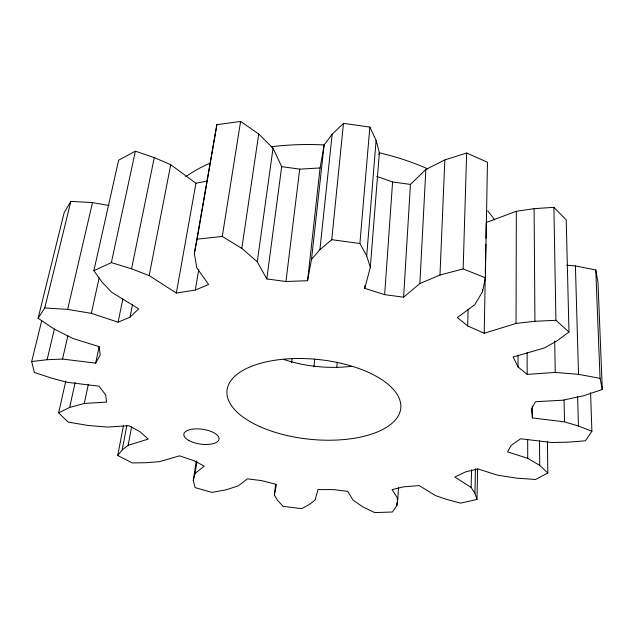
<?xml version="1.0" encoding="UTF-8"?>
<svg xmlns="http://www.w3.org/2000/svg" width="634" height="634" viewBox="0 0 634 634"><rect width="100%" height="100%" fill="white"/><g stroke="black" fill="none" stroke-linecap="round" stroke-linejoin="round"><path stroke-width="0.95" d="M275.592 484.328L274.356 495.043L277.732 500.551L283.097 506.336L301.673 508.634L309.376 504.474L315.074 500.107L317.983 489.591L333.761 489.622L347.67 491.358L353.122 500.171L362.68 506.812L374.71 512.589L392.414 512.003L396.86 505.623L397.835 498.546L392.058 489.638L403.493 486.872L419.145 485.589L435.653 495.661L447.16 499.552L460.569 503.119L476.99 499.449L474.937 493.244L471.141 487.459L454.832 477.045L465.443 471.942L477.957 468.922L497.452 475.159L516.242 478.107L535.579 479.478L547.831 473.004L539.724 465.411L527.734 458.327L507.557 451.884L511.178 445.385L520.641 438.752L551.62 442.516L567.913 442.175L585.412 440.828L591.902 431.294L578.446 426.024L564.522 421.856L532.449 417.941L531.324 409.231L535.508 401.718L562.572 400.22L583.494 395.79L602.3 389.506L600.049 378.347L578.533 374.329L555.233 372.427L527.187 374.385L518.033 366.928L518.049 355.127M365.01 285.403L364.764 288.351L384.648 294.659L403.612 297.188L410.436 184.431L425.858 169.452L444.838 159.934L466.648 153.016L487.475 162.225L485.351 277.755L482.522 291.711L474.755 304.748L457.352 317.523L467.686 325.931L484.202 333.278L516.052 323.411L516.314 211.265L534.105 208.665L553.886 207.326L566.217 219.871L568.975 332.042L557.143 340.751L544.582 347.876L513.16 357.037L518.033 366.928M484.202 333.278L485.248 276.892M485.319 272.929L485.85 244.241M485.961 238.305L486.254 222.479L516.314 211.265M476.99 499.449L477.608 468.97M482.522 291.711L482.561 289.738M474.937 493.244L475.46 468.732M471.141 487.459L471.561 469.699M467.686 325.931L468.138 309.202M485.351 277.755L463.153 268.927L466.648 153.016M403.612 297.188L419.866 283.572L439.98 275.037L444.838 159.934M419.866 283.572L425.858 169.452M396.86 505.623L397.027 502.683M397.201 499.735L397.312 497.769M397.835 498.546L398.453 487.752M384.648 294.659L392.589 181.966L376.715 176.395M364.764 288.351L370.319 267.35L379.378 152.628L376.105 140.383L369.86 127.069L343.462 123.368L332.176 134.242L324.125 144.932L320.099 167.97L307.569 280.711L285.95 281.504L266.795 278.952L257.277 261.794L241.808 248.393L222.272 236.45L197.126 239.161L194.369 253.338L196.778 267.857L208.634 284.507L195.296 290.055L176.331 293.051L149.18 275.584L131.555 268.8L111.354 262.611L93.872 270.702L102.042 282.122L111.544 292.171L138.695 308.845L130.01 317.214L118.09 322.175L91.336 313.339L67.632 309.4L44.768 307.958L38.088 318.268L54.175 329.046L73.061 338.516L99.086 346.624L100.22 354.945L95.655 363.116L62.528 359.066L47.114 359.708L31.7 361.531L34.323 372.412L51.085 377.991L67.022 382.294L98.991 386.185L105.648 394.911L106.623 402.083L84.259 403.454L69.645 407.432L58.629 412.853L68.131 422.093L87.698 425.422L107.305 427.078L128.845 425.715L139.868 431.627L148.197 439.1L128.171 445.282L122.18 449.974L117.71 455.497L132.308 462.947L146.795 462.677L159.53 461.647L179.533 455.838L194.202 460.783L204.196 466.141L195.098 473.36L193.267 480.421L195.066 487.601L211.851 492.396L226.021 489.844L238.21 485.882L247.474 478.86L261.477 480.604L276.44 484.416L274.356 495.043M370.319 267.35L366.706 255.946L376.105 140.383M366.706 255.946L359.898 243.496L369.86 127.069M336.812 367.102L337.248 362.339M307.569 280.711L311.492 259.449L319.901 249.637L331.748 239.692L343.462 123.368M313.957 366.793L314.741 359.185M319.901 249.637L332.176 134.242M311.492 259.449L324.125 144.932M291.648 362.672L292.084 358.86M285.95 281.504L299.708 169.135L320.099 167.97M266.795 278.952L281.686 166.647L273.04 148.229L258.727 133.996L240.603 121.411L216.876 124.684L194.369 253.338M257.277 261.794L273.04 148.229M241.808 248.393L258.727 133.996M193.267 480.421L196.294 460.847M195.098 473.36L196.912 461.631M222.272 236.45L240.603 121.411M195.296 290.055L198.759 269.545M197.126 239.161L216.876 124.684M176.331 293.051L195.938 183.234L170.728 164.681L154.276 157.589L135.375 151.185L118.606 160.196L93.872 270.702M128.171 445.282L131.642 426.864M122.18 449.974L126.824 425.66M117.71 455.497L123.479 425.572M149.18 275.584L170.728 164.681M130.01 317.214L132.514 304.685M118.09 322.175L122.869 298.963M131.555 268.8L154.276 157.589M95.655 363.116L99.142 346.727M84.259 403.454L88.364 384.267M111.354 262.611L135.375 151.185M69.645 407.432L75.169 382.405M91.336 313.339L99.173 277.74M58.629 412.853L65.809 381.018M62.528 359.066L67.83 335.957M67.632 309.4L92.501 202.603L109.024 205.511M47.114 359.708L54.405 328.983M378.926 154.53L379.378 152.628M31.7 361.531L41.765 320.416M44.768 307.958L70.865 201.358L92.501 202.603M38.088 318.268L64.153 212.699L70.865 201.358M439.98 275.037L463.153 268.927M195.938 183.234L207.302 181.007M516.052 323.411L534.93 321.279L555.923 320.321L568.975 332.042M566.78 265.234L575.403 265.908L595.77 269.981L597.973 282.193L602.3 389.506M331.748 239.692L359.898 243.496M281.686 166.647L299.708 169.135M392.589 181.966L410.436 184.431M595.77 269.981L600.049 378.347M590.571 392.708L591.902 431.294M575.403 265.908L578.533 374.329M577.622 396.527L578.446 426.024M564.062 400.181L564.522 421.856M553.886 207.326L555.923 320.321M554.695 340.933L555.233 372.427M547.427 441.446L547.831 473.004M539.502 440.82L539.724 465.411M534.105 208.665L534.93 321.279M532.378 406.125L532.449 417.941M527.67 439.528L527.734 458.327M527.116 352.662L527.187 374.385M185.643 176.751A179.295 101.638 5.8 0 1 209.703 163.271M271.035 146.834A179.295 101.638 5.8 0 1 324.386 144.956M379.552 152.826A179.295 101.638 5.8 0 1 427.791 168.913M487.681 210.9A179.295 101.638 5.8 0 1 494.734 220.061M351.077 366.341A84.092 43.294 5.8 0 1 283.691 359.415M188.797 440.464A17.776 7.489 8.1 0 0 218.389 440.709A17.776 7.489 8.1 0 0 197.087 428.846A17.776 7.489 8.1 0 0 188.797 440.464M259.829 426.595A87.334 40.108 5.8 0 0 399.919 412.14A87.334 40.108 5.8 0 0 281.861 359.367A87.334 40.108 5.8 0 0 259.829 426.595"/></g></svg>
